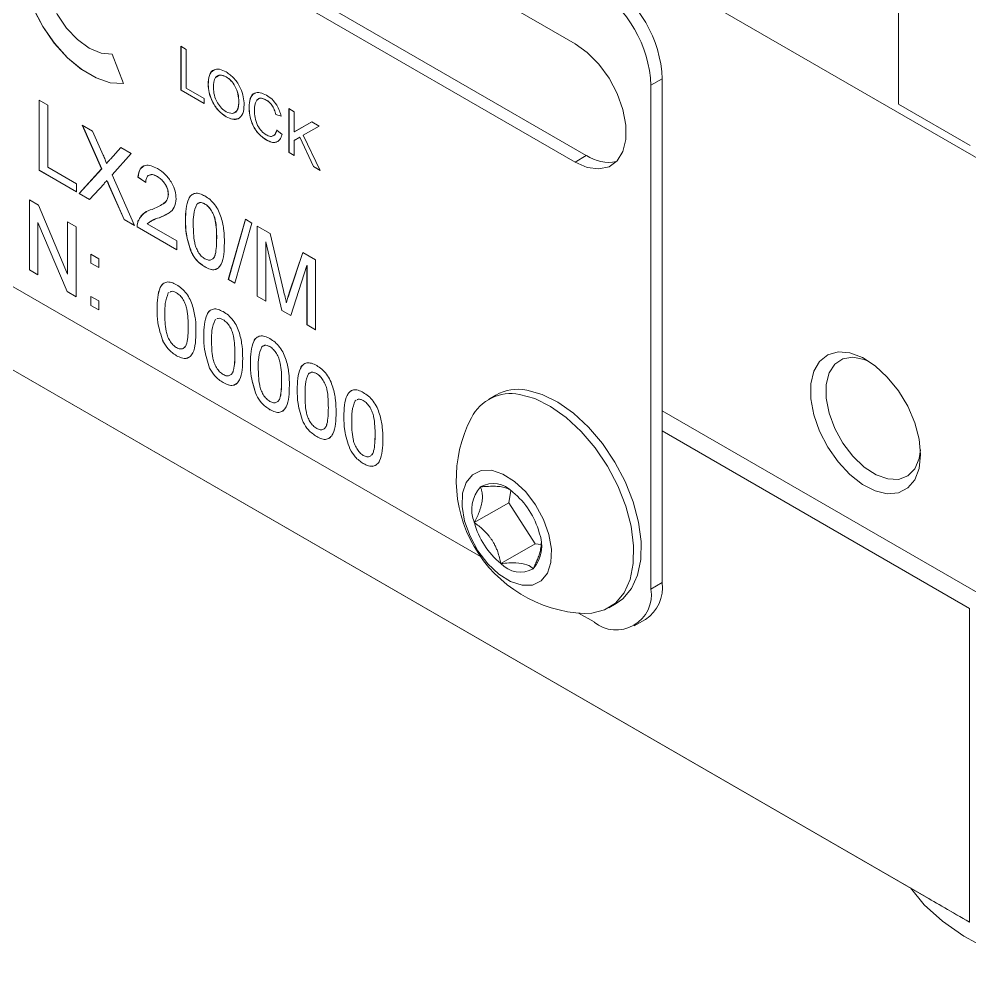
# Model space of a CAD drawing. Header units: millimetres. Extents: x 2 to 278, y 1 to 215.
# Drawn here: x 201.75 to 212.99, y 152.1 to 163.52 of the extents above; entities that cross this region are included whole.
import ezdxf

# ---------------------------------------------------------------- set-up
doc = ezdxf.new("R2010")
doc.units = ezdxf.units.MM

msp = doc.modelspace()

# ---------------------------------------------------------------- linework, layer by layer
at = {"color": 7, "linetype": 'Continuous', "lineweight": 18}
for p, q in [((208.323, 163.234), (204.401, 165.498)), ((212.15, 162.517), (212.15, 165.006)), ((204.506, 164.192), (208.456, 161.911)), ((204.424, 164.084), (208.323, 161.834)), ((209.866, 163.735), (213.117, 161.858)), ((194.492, 163.517), (212.991, 152.838)), ((203.66, 163.204), (203.723, 163.167)), ((203.66, 162.685), (203.66, 163.204)), ((203.661, 162.686), (203.661, 163.203)), ((203.723, 163.167), (203.723, 162.708)), ((212.453, 153.149), (195.211, 163.103)), ((202.979, 162.762), (202.845, 163.109)), ((204.197, 162.842), (204.196, 162.841)), ((209.354, 162.819), (209.221, 162.742)), ((209.354, 156.856), (209.354, 162.819)), ((203.723, 162.708), (203.936, 162.585)), ((203.983, 162.752), (203.982, 162.751)), ((209.221, 156.779), (209.221, 162.742)), ((203.661, 162.686), (203.66, 162.685)), ((203.936, 162.526), (203.66, 162.685)), ((203.936, 162.527), (203.661, 162.686)), ((201.982, 162.565), (202.084, 162.506)), ((201.982, 161.735), (201.982, 162.565)), ((201.983, 161.736), (201.983, 162.564)), ((202.084, 162.506), (202.084, 161.772)), ((203.936, 162.585), (203.936, 162.526)), ((204.346, 162.549), (204.345, 162.549)), ((204.467, 162.484), (204.466, 162.483)), ((204.67, 162.568), (204.669, 162.568)), ((212.996, 162.029), (212.15, 162.517)), ((204.196, 162.37), (204.195, 162.369)), ((204.846, 162.375), (204.782, 162.396)), ((204.783, 162.396), (204.782, 162.396)), ((204.847, 162.376), (204.783, 162.396)), ((204.938, 162.466), (205.001, 162.429)), ((204.938, 161.947), (204.938, 162.466)), ((204.939, 161.948), (204.939, 162.465)), ((205.001, 162.429), (205.001, 162.19)), ((202.493, 162.27), (202.615, 162.199)), ((202.722, 161.754), (202.493, 162.27)), ((202.723, 161.755), (202.495, 162.269)), ((205.001, 162.19), (205.208, 162.31)), ((205.002, 162.191), (205.208, 162.31)), ((205.295, 162.26), (205.107, 162.152)), ((205.208, 162.31), (205.295, 162.26)), ((202.615, 162.199), (202.741, 161.917)), ((204.794, 162.213), (204.857, 162.16)), ((205.002, 162.191), (205.001, 162.19)), ((205.107, 162.152), (205.306, 161.735)), ((204.675, 162.094), (204.674, 162.093)), ((205.067, 162.128), (205.001, 162.09)), ((205.002, 162.091), (205.001, 162.09)), ((205.001, 162.09), (205.001, 161.911)), ((205.068, 162.129), (205.002, 162.091)), ((205.068, 162.129), (205.067, 162.128)), ((205.228, 161.78), (205.067, 162.128)), ((205.229, 161.78), (205.068, 162.129)), ((202.825, 161.868), (202.95, 162.006)), ((202.826, 161.869), (202.95, 162.006)), ((203.073, 161.935), (202.845, 161.682)), ((202.95, 162.006), (203.073, 161.935)), ((204.939, 161.948), (204.938, 161.947)), ((205.001, 161.911), (204.938, 161.947)), ((205.001, 161.912), (204.939, 161.948)), ((208.456, 161.911), (208.323, 161.834)), ((202.779, 161.817), (202.778, 161.816)), ((202.826, 161.869), (202.825, 161.868)), ((199.384, 161.68), (207.204, 157.165)), ((201.983, 161.736), (201.982, 161.735)), ((202.424, 161.48), (201.982, 161.735)), ((202.424, 161.481), (201.983, 161.736)), ((202.084, 161.772), (202.424, 161.576)), ((202.456, 161.461), (202.722, 161.754)), ((202.457, 161.462), (202.723, 161.755)), ((202.723, 161.755), (202.722, 161.754)), ((202.845, 161.682), (203.11, 161.084)), ((205.306, 161.735), (205.228, 161.78)), ((205.229, 161.78), (205.228, 161.78)), ((205.305, 161.736), (205.229, 161.78)), ((202.424, 161.576), (202.424, 161.48)), ((202.75, 161.577), (202.58, 161.39)), ((202.785, 161.615), (202.784, 161.615)), ((203.153, 161.656), (203.152, 161.655)), ((203.244, 161.592), (203.152, 161.655)), ((203.245, 161.592), (203.153, 161.656)), ((203.381, 161.662), (203.38, 161.662)), ((202.457, 161.462), (202.456, 161.461)), ((202.58, 161.39), (202.456, 161.461)), ((202.581, 161.391), (202.457, 161.462)), ((202.988, 161.154), (202.813, 161.549)), ((202.814, 161.549), (202.813, 161.549)), ((202.989, 161.155), (202.814, 161.549)), ((203.512, 161.453), (203.511, 161.452)), ((201.867, 161.387), (201.974, 161.325)), ((201.867, 160.557), (201.867, 161.387)), ((201.867, 160.557), (201.867, 161.387)), ((203.944, 161.337), (203.943, 161.337)), ((201.974, 161.325), (202.318, 160.507)), ((203.514, 161.23), (203.405, 161.175)), ((202.313, 160.3), (201.968, 161.118)), ((201.968, 161.118), (201.968, 160.499)), ((201.969, 161.118), (201.968, 161.118)), ((202.313, 160.3), (201.969, 161.118)), ((202.318, 161.126), (202.42, 161.068)), ((202.318, 160.507), (202.318, 161.126)), ((202.319, 160.507), (202.319, 161.126)), ((202.989, 161.155), (202.988, 161.154)), ((203.11, 161.084), (202.988, 161.154)), ((203.11, 161.085), (202.989, 161.155)), ((203.153, 161.134), (203.152, 161.133)), ((203.405, 161.175), (203.404, 161.175)), ((203.715, 161.145), (203.714, 161.145)), ((204.22, 160.443), (204.423, 161.156)), ((204.221, 160.444), (204.424, 161.155)), ((204.499, 161.112), (204.297, 160.399)), ((204.423, 161.156), (204.499, 161.112)), ((202.42, 161.068), (202.42, 160.238)), ((203.144, 161.066), (203.143, 161.065)), ((203.613, 160.794), (203.143, 161.065)), ((203.613, 160.795), (203.144, 161.066)), ((203.261, 161.103), (203.613, 160.9)), ((204.561, 161.076), (204.714, 160.988)), ((204.561, 160.246), (204.561, 161.076)), ((204.562, 160.247), (204.562, 161.075)), ((203.613, 160.9), (203.613, 160.794)), ((204.083, 160.933), (204.082, 160.932)), ((204.853, 160.078), (204.663, 160.89)), ((204.663, 160.89), (204.663, 160.188)), ((204.854, 160.078), (204.663, 160.89)), ((204.663, 160.89), (204.663, 160.89)), ((204.714, 160.988), (204.874, 160.313)), ((203.785, 160.765), (203.784, 160.764)), ((204.942, 160.284), (205.101, 160.764)), ((204.943, 160.284), (205.102, 160.764)), ((205.101, 160.764), (205.252, 160.677)), ((202.595, 160.743), (202.687, 160.69)), ((202.595, 160.637), (202.595, 160.743)), ((202.595, 160.637), (202.595, 160.743)), ((202.687, 160.69), (202.687, 160.584)), ((205.252, 160.677), (205.252, 159.847)), ((201.968, 160.499), (201.867, 160.557)), ((201.968, 160.499), (201.867, 160.557)), ((201.867, 160.557), (201.867, 160.557)), ((202.687, 160.584), (202.595, 160.637)), ((202.687, 160.584), (202.595, 160.637)), ((202.595, 160.637), (202.595, 160.637)), ((203.945, 160.592), (203.944, 160.592)), ((205.151, 160.608), (204.959, 160.017)), ((205.151, 159.906), (205.151, 160.608)), ((205.152, 160.608), (205.151, 160.608)), ((205.152, 159.906), (205.152, 160.608)), ((202.319, 160.507), (202.318, 160.507)), ((204.221, 160.444), (204.22, 160.443)), ((204.297, 160.399), (204.22, 160.443)), ((204.297, 160.4), (204.221, 160.444)), ((202.42, 160.238), (202.313, 160.3)), ((202.42, 160.238), (202.313, 160.3)), ((202.313, 160.3), (202.313, 160.3)), ((202.595, 160.243), (202.687, 160.19)), ((202.595, 160.137), (202.595, 160.243)), ((202.595, 160.137), (202.595, 160.243)), ((203.521, 160.29), (203.511, 160.285)), ((203.607, 160.287), (203.607, 160.287)), ((204.562, 160.247), (204.561, 160.246)), ((204.663, 160.188), (204.561, 160.246)), ((204.663, 160.189), (204.562, 160.247)), ((204.943, 160.284), (204.942, 160.284)), ((202.687, 160.084), (202.595, 160.137)), ((202.687, 160.084), (202.595, 160.137)), ((202.595, 160.137), (202.595, 160.137)), ((202.687, 160.19), (202.687, 160.084)), ((203.378, 160.094), (203.378, 160.094)), ((204.959, 160.017), (204.853, 160.078)), ((204.854, 160.078), (204.853, 160.078)), ((204.959, 160.018), (204.854, 160.078)), ((204.908, 160.173), (204.907, 160.173)), ((204.074, 159.971), (204.064, 159.966)), ((204.16, 159.968), (204.16, 159.968)), ((203.746, 159.882), (203.746, 159.882)), ((205.252, 159.847), (205.151, 159.906)), ((205.152, 159.906), (205.151, 159.906)), ((205.252, 159.849), (205.152, 159.906)), ((203.93, 159.775), (203.93, 159.775)), ((203.448, 159.714), (203.447, 159.714)), ((204.712, 159.649), (204.712, 159.649)), ((203.608, 159.542), (203.608, 159.542)), ((204.299, 159.563), (204.299, 159.563)), ((204, 159.395), (204, 159.395)), ((204.483, 159.456), (204.483, 159.456)), ((205.265, 159.33), (205.265, 159.33)), ((204.161, 159.223), (204.161, 159.223)), ((204.851, 159.244), (204.851, 159.244)), ((204.553, 159.076), (204.553, 159.076)), ((205.036, 159.137), (205.036, 159.137)), ((207.386, 159.076), (207.298, 159.025)), ((205.732, 159.014), (205.722, 159.009)), ((205.818, 159.011), (205.817, 159.011)), ((204.713, 158.904), (204.713, 158.903)), ((205.404, 158.925), (205.404, 158.925)), ((209.354, 158.891), (213.117, 156.719)), ((205.105, 158.757), (205.105, 158.757)), ((205.588, 158.818), (205.588, 158.818)), ((205.957, 158.606), (205.957, 158.606)), ((212.991, 156.551), (209.354, 158.651)), ((205.266, 158.585), (205.266, 158.584)), ((205.658, 158.438), (205.658, 158.438)), ((205.819, 158.265), (205.818, 158.265)), ((207.563, 157.945), (207.539, 157.801)), ((207.539, 157.801), (207.131, 157.566)), ((207.539, 157.801), (207.852, 157.317)), ((207.852, 157.317), (207.443, 157.082)), ((207.852, 157.317), (207.922, 157.306)), ((209.354, 156.856), (209.221, 156.779)), ((208.723, 156.557), (208.811, 156.607)), ((212.991, 156.551), (212.991, 152.838)), ((208.364, 156.495), (208.547, 156.39)), ((209.023, 156.343), (209.157, 156.42))]:
    msp.add_line(p, q, dxfattribs=at)
at = {"color": 7, "linetype": 'Continuous', "lineweight": 18, "flags": 128}
for points in [[(202.622, 164.708), (202.525, 164.764), (202.356, 164.829), (202.198, 164.847), (202.056, 164.819), (201.937, 164.745), (201.847, 164.629), (201.79, 164.476), (201.767, 164.294), (201.781, 164.089), (201.83, 163.871), (201.913, 163.651), (202.025, 163.437), (202.162, 163.24), (202.318, 163.068), (202.485, 162.929), (202.656, 162.829), (202.823, 162.772), (202.979, 162.762), (202.979, 162.762)], [(202.005, 164.794), (201.938, 164.745), (201.848, 164.63), (201.79, 164.477), (201.768, 164.294), (201.782, 164.089), (201.831, 163.872), (201.914, 163.651), (202.026, 163.438), (202.163, 163.24), (202.319, 163.068), (202.486, 162.929), (202.657, 162.829), (202.824, 162.773), (202.98, 162.763)], [(202.845, 163.109), (202.715, 163.122), (202.575, 163.182), (202.436, 163.283), (202.306, 163.42), (202.194, 163.584), (202.109, 163.762), (202.055, 163.943), (202.036, 164.115), (202.055, 164.265), (202.109, 164.384), (202.194, 164.464), (202.306, 164.498), (202.436, 164.485), (202.575, 164.426), (202.715, 164.324), (202.845, 164.187), (202.956, 164.024)], [(208.323, 161.834), (208.468, 161.771), (208.604, 161.752), (208.725, 161.778), (208.821, 161.848), (208.889, 161.959), (208.924, 162.102), (208.924, 162.271), (208.889, 162.455), (208.821, 162.644), (208.725, 162.826), (208.604, 162.991), (208.468, 163.13), (208.323, 163.234)], [(212.411, 158.371), (212.393, 158.208), (212.341, 158.074), (212.258, 157.976), (212.148, 157.92), (212.017, 157.908), (211.873, 157.942), (211.722, 158.019), (211.573, 158.135), (211.434, 158.284), (211.313, 158.458), (211.216, 158.648), (211.148, 158.843), (211.113, 159.033), (211.113, 159.208), (211.148, 159.358), (211.216, 159.474), (211.313, 159.552), (211.434, 159.586), (211.573, 159.575), (211.722, 159.52), (211.873, 159.422), (212.017, 159.289), (212.148, 159.126), (212.258, 158.943), (212.341, 158.749), (212.393, 158.555), (212.411, 158.371)], [(211.806, 159.47), (211.744, 159.497), (211.61, 159.524), (211.492, 159.505), (211.395, 159.442), (211.328, 159.339), (211.293, 159.202), (211.293, 159.039), (211.328, 158.862), (211.395, 158.68), (211.492, 158.506), (211.61, 158.351), (211.744, 158.223), (211.885, 158.132), (212.023, 158.083), (212.15, 158.078), (212.259, 158.119), (212.341, 158.203), (212.393, 158.324), (212.409, 158.426)], [(208.433, 156.491), (208.522, 156.493), (208.673, 156.532), (208.801, 156.613), (208.903, 156.735), (208.974, 156.893), (209.012, 157.081), (209.016, 157.293), (208.985, 157.523), (208.922, 157.761), (208.828, 158), (208.705, 158.233), (208.559, 158.45), (208.395, 158.645), (208.217, 158.811), (208.032, 158.942), (207.847, 159.034), (207.667, 159.083)], [(208.811, 156.607), (208.889, 156.664), (208.99, 156.786), (209.061, 156.943), (209.099, 157.131), (209.103, 157.344), (209.073, 157.573), (209.01, 157.811), (208.915, 158.051), (208.793, 158.283), (208.647, 158.501), (208.482, 158.695), (208.305, 158.861), (208.12, 158.992), (207.934, 159.084), (207.754, 159.134)], [(207.334, 158.185), (207.211, 158.182), (207.109, 158.133), (207.034, 158.041), (206.993, 157.913), (206.986, 157.757), (207.016, 157.584), (207.08, 157.405), (207.173, 157.233), (207.29, 157.08), (207.422, 156.955), (207.56, 156.868), (207.696, 156.825), (207.818, 156.827), (207.921, 156.876), (207.995, 156.968), (208.037, 157.096), (208.043, 157.253), (208.013, 157.426), (207.949, 157.605), (207.856, 157.776), (207.739, 157.93), (207.607, 158.054), (207.469, 158.141), (207.334, 158.185)], [(212.291, 153.242), (212.454, 153.044), (212.668, 152.849), (212.922, 152.672), (213.213, 152.514), (213.535, 152.379), (213.885, 152.268), (214.255, 152.183), (214.642, 152.126), (215.037, 152.097), (215.436, 152.097), (215.831, 152.126), (216.218, 152.183), (216.588, 152.268), (216.938, 152.379), (217.26, 152.514), (217.551, 152.672), (217.805, 152.849), (218.019, 153.044), (218.189, 153.252), (218.312, 153.471), (218.386, 153.697), (218.411, 153.927)]]:
    msp.add_lwpolyline(points, dxfattribs=at)
at = {"color": 7, "linetype": 'Continuous', "lineweight": 18}
for centre, radius, start, end in [((207.892, 162.752), 1.464, 2.6055, 57.3945), ((207.758, 162.675), 1.464, 2.6055, 57.3945), ((208.721, 162.301), 0.471, 235.8871, 281.2835), ((207.562, 158.571), 0.522, 78.4347, 153.1848), ((207.649, 158.601), 0.543, 78.8638, 119.0379), ((208.503, 158.075), 1.586, 152.5193, 267.4753), ((207.355, 157.713), 0.315, 42.9248, 119.086), ((207.508, 157.72), 0.407, 138.6224, 202.2459), ((206.99, 157.2), 0.941, 15.042, 50.6755), ((208.04, 157.81), 0.941, 195.042, 230.6755), ((207.522, 157.29), 0.407, 318.6224, 22.2459), ((207.674, 157.296), 0.315, 222.9248, 299.086), ((208.81, 156.712), 0.416, 230.7967, 9.214), ((208.888, 156.804), 0.47, 305.0133, 6.2988)]:
    msp.add_arc(centre, radius, start, end, dxfattribs=at)
msp.add_ellipse((215.236, 151.541), major_axis=(3.175, -1.833), ratio=0.00007, start_param=2.356235, end_param=2.640029, dxfattribs=at)
for points, knots in [([(203.982, 162.751), (203.984, 162.789), (203.989, 162.864), (204.041, 162.928), (204.116, 162.939), (204.169, 162.914), (204.195, 162.901)], [0, 0, 0, 0, 0.28057, 0.559575, 0.779561, 1, 1, 1, 1]), ([(203.983, 162.752), (203.986, 162.789), (203.991, 162.861), (204.026, 162.921), (204.057, 162.924), (204.06, 162.924)], [0, 0, 0, 0, 0.47894, 0.955207, 1, 1, 1, 1]), ([(204.196, 162.841), (204.171, 162.852), (204.12, 162.873), (204.051, 162.835), (204.048, 162.76), (204.045, 162.714)], [0, 0, 0, 0, 0.280128, 0.559653, 1, 1, 1, 1]), ([(204.197, 162.842), (204.171, 162.853), (204.124, 162.874), (204.094, 162.85), (204.081, 162.84)], [0, 0, 0, 0, 0.555833, 1, 1, 1, 1]), ([(204.195, 162.901), (204.228, 162.878), (204.294, 162.83), (204.367, 162.715), (204.403, 162.604), (204.406, 162.542), (204.408, 162.512)], [0, 0, 0, 0, 0.279564, 0.558584, 0.779087, 1, 1, 1, 1]), ([(204.345, 162.549), (204.343, 162.578), (204.34, 162.636), (204.307, 162.727), (204.253, 162.801), (204.215, 162.828), (204.196, 162.841)], [0, 0, 0, 0, 0.280797, 0.560068, 0.779984, 1, 1, 1, 1]), ([(204.346, 162.549), (204.344, 162.578), (204.341, 162.637), (204.307, 162.727), (204.254, 162.801), (204.216, 162.828), (204.197, 162.842)], [0, 0, 0, 0, 0.280797, 0.560068, 0.779984, 1, 1, 1, 1]), ([(204.195, 162.369), (204.163, 162.392), (204.098, 162.438), (204.026, 162.551), (203.989, 162.66), (203.984, 162.721), (203.982, 162.751)], [0, 0, 0, 0, 0.2796, 0.558765, 0.77931, 1, 1, 1, 1]), ([(204.196, 162.37), (204.164, 162.393), (204.099, 162.439), (204.027, 162.551), (203.99, 162.66), (203.985, 162.721), (203.983, 162.752)], [0, 0, 0, 0, 0.2796, 0.558765, 0.77931, 1, 1, 1, 1]), ([(204.045, 162.714), (204.047, 162.685), (204.05, 162.628), (204.086, 162.54), (204.138, 162.468), (204.176, 162.442), (204.195, 162.429)], [0, 0, 0, 0, 0.280657, 0.559885, 0.779849, 1, 1, 1, 1]), ([(204.466, 162.483), (204.468, 162.519), (204.473, 162.591), (204.523, 162.654), (204.596, 162.661), (204.647, 162.638), (204.673, 162.626)], [0, 0, 0, 0, 0.2804925, 0.5595697, 0.7796153, 1, 1, 1, 1]), ([(204.467, 162.484), (204.469, 162.518), (204.475, 162.588), (204.508, 162.646), (204.539, 162.649), (204.542, 162.649)], [0, 0, 0, 0, 0.47739, 0.952372, 1, 1, 1, 1]), ([(204.669, 162.568), (204.654, 162.575), (204.622, 162.591), (204.58, 162.588), (204.536, 162.549), (204.532, 162.489), (204.529, 162.447)], [0, 0, 0, 0, 0.187223, 0.373906, 0.560736, 1, 1, 1, 1]), ([(204.67, 162.568), (204.655, 162.576), (204.623, 162.591), (204.585, 162.591), (204.571, 162.575), (204.565, 162.57)], [0, 0, 0, 0, 0.3875705, 0.7740209, 1, 1, 1, 1]), ([(204.673, 162.626), (204.695, 162.611), (204.739, 162.582), (204.792, 162.513), (204.828, 162.441), (204.84, 162.397), (204.846, 162.375)], [0, 0, 0, 0, 0.280081, 0.559449, 0.779549, 1, 1, 1, 1]), ([(204.195, 162.429), (204.219, 162.419), (204.269, 162.398), (204.32, 162.428), (204.342, 162.483), (204.344, 162.527), (204.345, 162.549)], [0, 0, 0, 0, 0.2791, 0.558192, 0.778806, 1, 1, 1, 1]), ([(204.408, 162.512), (204.405, 162.475), (204.4, 162.403), (204.347, 162.341), (204.272, 162.333), (204.221, 162.357), (204.195, 162.369)], [0, 0, 0, 0, 0.280353, 0.559502, 0.779635, 1, 1, 1, 1]), ([(204.283, 162.418), (204.296, 162.422), (204.325, 162.432), (204.343, 162.485), (204.345, 162.528), (204.346, 162.549)], [0, 0, 0, 0, 0.301592, 0.650338, 1, 1, 1, 1]), ([(204.674, 162.093), (204.64, 162.115), (204.573, 162.16), (204.502, 162.279), (204.471, 162.39), (204.468, 162.452), (204.466, 162.483)], [0, 0, 0, 0, 0.279955, 0.558088, 0.778912, 1, 1, 1, 1]), ([(204.675, 162.094), (204.641, 162.116), (204.574, 162.16), (204.503, 162.28), (204.472, 162.39), (204.468, 162.452), (204.467, 162.484)], [0, 0, 0, 0, 0.279955, 0.558088, 0.778912, 1, 1, 1, 1]), ([(204.782, 162.396), (204.777, 162.415), (204.767, 162.453), (204.74, 162.506), (204.704, 162.545), (204.681, 162.56), (204.669, 162.568)], [0, 0, 0, 0, 0.280553, 0.559739, 0.779654, 1, 1, 1, 1]), ([(204.783, 162.396), (204.778, 162.415), (204.768, 162.453), (204.741, 162.506), (204.705, 162.546), (204.682, 162.561), (204.67, 162.568)], [0, 0, 0, 0, 0.280553, 0.559739, 0.779654, 1, 1, 1, 1]), ([(204.332, 162.347), (204.313, 162.342), (204.272, 162.333), (204.222, 162.357), (204.196, 162.37)], [0, 0, 0, 0, 0.475603, 1, 1, 1, 1]), ([(204.529, 162.447), (204.53, 162.418), (204.533, 162.361), (204.559, 162.272), (204.611, 162.197), (204.649, 162.17), (204.668, 162.156)], [0, 0, 0, 0, 0.281245, 0.5607156, 0.780138, 1, 1, 1, 1]), ([(204.668, 162.156), (204.685, 162.148), (204.72, 162.132), (204.772, 162.146), (204.786, 162.188), (204.794, 162.213)], [0, 0, 0, 0, 0.280711, 0.560905, 1, 1, 1, 1]), ([(204.857, 162.16), (204.85, 162.138), (204.835, 162.093), (204.787, 162.063), (204.731, 162.065), (204.693, 162.084), (204.674, 162.093)], [0, 0, 0, 0, 0.280256, 0.559546, 0.779589, 1, 1, 1, 1]), ([(204.742, 162.144), (204.748, 162.145), (204.778, 162.15), (204.788, 162.186), (204.795, 162.214)], [0, 0, 0, 0, 0.229742, 1, 1, 1, 1]), ([(204.791, 162.074), (204.788, 162.071), (204.773, 162.06), (204.731, 162.067), (204.693, 162.085), (204.675, 162.094)], [0, 0, 0, 0, 0.110029, 0.5546434, 1, 1, 1, 1]), ([(202.741, 161.917), (202.749, 161.898), (202.76, 161.872), (202.774, 161.838), (202.776, 161.823), (202.778, 161.816)], [0, 0, 0, 0, 0.561277, 0.781763, 1, 1, 1, 1]), ([(202.778, 161.816), (202.787, 161.826), (202.802, 161.843), (202.818, 161.86), (202.825, 161.868)], [0, 0, 0, 0, 0.56, 1, 1, 1, 1]), ([(202.779, 161.817), (202.788, 161.826), (202.803, 161.844), (202.819, 161.861), (202.826, 161.869)], [0, 0, 0, 0, 0.56, 1, 1, 1, 1]), ([(203.152, 161.655), (203.157, 161.689), (203.168, 161.756), (203.23, 161.802), (203.307, 161.795), (203.357, 161.769), (203.382, 161.756)], [0, 0, 0, 0, 0.280235, 0.558893, 0.779132, 1, 1, 1, 1]), ([(203.153, 161.656), (203.158, 161.691), (203.166, 161.754), (203.209, 161.777), (203.228, 161.787)], [0, 0, 0, 0, 0.55124, 1, 1, 1, 1]), ([(203.38, 161.662), (203.36, 161.672), (203.321, 161.691), (203.273, 161.681), (203.248, 161.644), (203.245, 161.609), (203.244, 161.592)], [0, 0, 0, 0, 0.28041, 0.559489, 0.779375, 1, 1, 1, 1]), ([(203.381, 161.662), (203.361, 161.673), (203.328, 161.691), (203.304, 161.682), (203.294, 161.679)], [0, 0, 0, 0, 0.6316, 1, 1, 1, 1]), ([(203.382, 161.756), (203.414, 161.736), (203.476, 161.695), (203.551, 161.594), (203.597, 161.489), (203.601, 161.43), (203.603, 161.4)], [0, 0, 0, 0, 0.280482, 0.559644, 0.779749, 1, 1, 1, 1]), ([(202.784, 161.615), (202.777, 161.608), (202.766, 161.596), (202.755, 161.583), (202.75, 161.577)], [0, 0, 0, 0, 0.5600016, 1, 1, 1, 1]), ([(202.813, 161.549), (202.808, 161.561), (202.798, 161.583), (202.788, 161.605), (202.784, 161.615)], [0, 0, 0, 0, 0.56, 1, 1, 1, 1]), ([(202.814, 161.549), (202.809, 161.561), (202.799, 161.584), (202.789, 161.606), (202.785, 161.615)], [0, 0, 0, 0, 0.56, 1, 1, 1, 1]), ([(203.511, 161.452), (203.509, 161.475), (203.504, 161.52), (203.467, 161.586), (203.424, 161.634), (203.395, 161.653), (203.38, 161.662)], [0, 0, 0, 0, 0.27908, 0.558612, 0.779043, 1, 1, 1, 1]), ([(203.512, 161.453), (203.51, 161.475), (203.505, 161.52), (203.468, 161.586), (203.424, 161.634), (203.396, 161.653), (203.381, 161.662)], [0, 0, 0, 0, 0.27908, 0.558612, 0.779043, 1, 1, 1, 1]), ([(203.318, 161.274), (203.364, 161.293), (203.428, 161.319), (203.499, 161.377), (203.507, 161.427), (203.511, 161.452)], [0, 0, 0, 0, 0.561313, 0.781386, 1, 1, 1, 1]), ([(203.435, 161.333), (203.441, 161.335), (203.464, 161.346), (203.499, 161.378), (203.508, 161.428), (203.512, 161.453)], [0, 0, 0, 0, 0.140799, 0.571828, 1, 1, 1, 1]), ([(203.714, 161.145), (203.715, 161.191), (203.717, 161.283), (203.74, 161.386), (203.781, 161.445), (203.826, 161.468), (203.883, 161.463), (203.924, 161.442), (203.944, 161.432)], [0, 0, 0, 0, 0.250495, 0.500372, 0.625439, 0.750208, 0.87498, 1, 1, 1, 1]), ([(203.603, 161.4), (203.598, 161.363), (203.589, 161.289), (203.512, 161.219), (203.445, 161.191), (203.404, 161.175)], [0, 0, 0, 0, 0.278741, 0.558834, 1, 1, 1, 1]), ([(203.715, 161.145), (203.716, 161.192), (203.717, 161.285), (203.743, 161.383), (203.771, 161.435), (203.787, 161.443), (203.789, 161.444)], [0, 0, 0, 0, 0.39299, 0.785011, 0.981224, 1, 1, 1, 1]), ([(203.848, 161.335), (203.833, 161.296), (203.806, 161.224), (203.806, 161.132), (203.806, 161.092)], [0, 0, 0, 0, 0.558059, 1, 1, 1, 1]), ([(203.943, 161.337), (203.933, 161.342), (203.912, 161.353), (203.877, 161.356), (203.859, 161.343), (203.848, 161.335)], [0, 0, 0, 0, 0.280453, 0.560688, 1, 1, 1, 1]), ([(203.944, 161.337), (203.934, 161.343), (203.913, 161.353), (203.882, 161.356), (203.866, 161.346), (203.858, 161.341)], [0, 0, 0, 0, 0.318515, 0.636782, 1, 1, 1, 1]), ([(204.082, 160.932), (204.082, 161.001), (204.081, 161.086), (204.052, 161.2), (204.024, 161.256), (203.987, 161.307), (203.958, 161.327), (203.943, 161.337)], [0, 0, 0, 0, 0.500352, 0.625529, 0.750516, 0.875255, 1, 1, 1, 1]), ([(203.944, 161.432), (203.964, 161.419), (204.005, 161.392), (204.062, 161.331), (204.108, 161.257), (204.146, 161.151), (204.172, 161.021), (204.174, 160.926), (204.174, 160.879)], [0, 0, 0, 0, 0.125019, 0.249935, 0.374635, 0.499696, 0.749581, 1, 1, 1, 1]), ([(204.083, 160.933), (204.083, 161.001), (204.082, 161.087), (204.053, 161.2), (204.025, 161.256), (203.988, 161.307), (203.959, 161.327), (203.944, 161.337)], [0, 0, 0, 0, 0.500352, 0.625529, 0.750516, 0.875255, 1, 1, 1, 1]), ([(203.152, 161.133), (203.176, 161.172), (203.217, 161.24), (203.287, 161.264), (203.318, 161.274)], [0, 0, 0, 0, 0.558359, 1, 1, 1, 1]), ([(203.153, 161.134), (203.175, 161.174), (203.201, 161.224), (203.248, 161.242), (203.256, 161.246)], [0, 0, 0, 0, 0.818584, 1, 1, 1, 1]), ([(203.143, 161.065), (203.143, 161.079), (203.144, 161.104), (203.15, 161.124), (203.152, 161.133)], [0, 0, 0, 0, 0.559956, 1, 1, 1, 1]), ([(203.144, 161.066), (203.144, 161.08), (203.144, 161.104), (203.151, 161.125), (203.153, 161.134)], [0, 0, 0, 0, 0.559956, 1, 1, 1, 1]), ([(203.404, 161.175), (203.375, 161.165), (203.323, 161.149), (203.28, 161.117), (203.261, 161.103)], [0, 0, 0, 0, 0.560619, 1, 1, 1, 1]), ([(203.405, 161.175), (203.376, 161.166), (203.333, 161.153), (203.296, 161.127), (203.284, 161.119)], [0, 0, 0, 0, 0.673891, 1, 1, 1, 1]), ([(203.784, 160.764), (203.759, 160.839), (203.715, 160.972), (203.714, 161.092), (203.714, 161.145)], [0, 0, 0, 0, 0.557973, 1, 1, 1, 1]), ([(203.785, 160.765), (203.76, 160.839), (203.716, 160.973), (203.715, 161.092), (203.715, 161.145)], [0, 0, 0, 0, 0.557973, 1, 1, 1, 1]), ([(203.806, 161.092), (203.807, 161.024), (203.808, 160.938), (203.836, 160.825), (203.864, 160.77), (203.9, 160.718), (203.929, 160.698), (203.944, 160.688)], [0, 0, 0, 0, 0.500363, 0.625568, 0.750538, 0.875304, 1, 1, 1, 1]), ([(203.944, 160.688), (203.959, 160.681), (203.988, 160.668), (204.025, 160.676), (204.053, 160.7), (204.081, 160.781), (204.082, 160.865), (204.082, 160.932)], [0, 0, 0, 0, 0.124656, 0.24942, 0.374387, 0.49959, 1, 1, 1, 1]), ([(204.174, 160.879), (204.173, 160.832), (204.171, 160.74), (204.148, 160.638), (204.107, 160.579), (204.062, 160.556), (204.005, 160.561), (203.964, 160.581), (203.944, 160.592)], [0, 0, 0, 0, 0.250479, 0.500353, 0.625387, 0.750173, 0.874968, 1, 1, 1, 1]), ([(204.038, 160.692), (204.043, 160.695), (204.057, 160.706), (204.08, 160.783), (204.082, 160.866), (204.083, 160.933)], [0, 0, 0, 0, 0.090009, 0.272125, 1, 1, 1, 1]), ([(203.944, 160.592), (203.91, 160.615), (203.848, 160.657), (203.803, 160.732), (203.784, 160.764)], [0, 0, 0, 0, 0.5597157, 1, 1, 1, 1]), ([(203.945, 160.592), (203.91, 160.616), (203.849, 160.658), (203.804, 160.732), (203.785, 160.765)], [0, 0, 0, 0, 0.5597157, 1, 1, 1, 1]), ([(204.076, 160.568), (204.071, 160.566), (204.052, 160.555), (204.005, 160.562), (203.965, 160.582), (203.945, 160.592)], [0, 0, 0, 0, 0.142153, 0.57067, 1, 1, 1, 1]), ([(203.378, 160.094), (203.379, 160.141), (203.381, 160.233), (203.404, 160.336), (203.445, 160.394), (203.49, 160.417), (203.547, 160.413), (203.588, 160.392), (203.608, 160.382)], [0, 0, 0, 0, 0.250495, 0.500372, 0.625439, 0.750208, 0.87498, 1, 1, 1, 1]), ([(203.378, 160.094), (203.379, 160.141), (203.381, 160.234), (203.406, 160.333), (203.434, 160.385), (203.45, 160.392), (203.452, 160.393)], [0, 0, 0, 0, 0.39299, 0.785011, 0.981224, 1, 1, 1, 1]), ([(203.607, 160.287), (203.597, 160.292), (203.576, 160.302), (203.549, 160.306), (203.538, 160.299), (203.533, 160.296)], [0, 0, 0, 0, 0.3819466, 0.7635962, 1, 1, 1, 1]), ([(203.607, 160.287), (203.597, 160.292), (203.576, 160.302), (203.549, 160.306), (203.538, 160.298), (203.533, 160.296)], [0, 0, 0, 0, 0.3819466, 0.7635962, 1, 1, 1, 1]), ([(203.608, 160.382), (203.628, 160.369), (203.669, 160.342), (203.726, 160.281), (203.772, 160.206), (203.809, 160.1), (203.836, 159.971), (203.838, 159.876), (203.838, 159.828)], [0, 0, 0, 0, 0.125019, 0.249935, 0.374635, 0.499696, 0.749581, 1, 1, 1, 1]), ([(204.874, 160.313), (204.88, 160.287), (204.891, 160.24), (204.902, 160.193), (204.907, 160.173)], [0, 0, 0, 0, 0.560002, 1, 1, 1, 1]), ([(203.511, 160.285), (203.496, 160.245), (203.47, 160.174), (203.47, 160.082), (203.47, 160.041)], [0, 0, 0, 0, 0.5580588, 1, 1, 1, 1]), ([(203.746, 159.882), (203.746, 159.95), (203.745, 160.036), (203.716, 160.149), (203.688, 160.205), (203.651, 160.256), (203.622, 160.277), (203.607, 160.287)], [0, 0, 0, 0, 0.500352, 0.625529, 0.750516, 0.875255, 1, 1, 1, 1]), ([(203.746, 159.882), (203.745, 159.95), (203.745, 160.036), (203.716, 160.149), (203.688, 160.205), (203.651, 160.256), (203.622, 160.277), (203.607, 160.287)], [0, 0, 0, 0, 0.500352, 0.625529, 0.750516, 0.875255, 1, 1, 1, 1]), ([(204.907, 160.173), (204.913, 160.193), (204.925, 160.231), (204.937, 160.268), (204.942, 160.284)], [0, 0, 0, 0, 0.559997, 1, 1, 1, 1]), ([(204.908, 160.173), (204.914, 160.194), (204.926, 160.231), (204.938, 160.268), (204.943, 160.284)], [0, 0, 0, 0, 0.559997, 1, 1, 1, 1]), ([(203.447, 159.714), (203.423, 159.789), (203.379, 159.922), (203.378, 160.041), (203.378, 160.094)], [0, 0, 0, 0, 0.557973, 1, 1, 1, 1]), ([(203.448, 159.714), (203.423, 159.789), (203.379, 159.922), (203.378, 160.041), (203.378, 160.094)], [0, 0, 0, 0, 0.557973, 1, 1, 1, 1]), ([(203.93, 159.775), (203.931, 159.822), (203.934, 159.914), (203.957, 160.017), (203.997, 160.075), (204.042, 160.098), (204.1, 160.094), (204.14, 160.073), (204.161, 160.063)], [0, 0, 0, 0, 0.250495, 0.500372, 0.625439, 0.750208, 0.87498, 1, 1, 1, 1]), ([(203.47, 160.041), (203.471, 159.973), (203.471, 159.888), (203.499, 159.775), (203.527, 159.719), (203.564, 159.668), (203.593, 159.647), (203.608, 159.637)], [0, 0, 0, 0, 0.500363, 0.625568, 0.750538, 0.875304, 1, 1, 1, 1]), ([(203.93, 159.775), (203.931, 159.822), (203.933, 159.915), (203.959, 160.014), (203.986, 160.066), (204.003, 160.073), (204.004, 160.074)], [0, 0, 0, 0, 0.39299, 0.785011, 0.981224, 1, 1, 1, 1]), ([(204.064, 159.966), (204.049, 159.926), (204.022, 159.855), (204.022, 159.763), (204.022, 159.722)], [0, 0, 0, 0, 0.558059, 1, 1, 1, 1]), ([(204.16, 159.968), (204.149, 159.973), (204.129, 159.983), (204.102, 159.987), (204.09, 159.979), (204.086, 159.977)], [0, 0, 0, 0, 0.381947, 0.763596, 1, 1, 1, 1]), ([(204.16, 159.968), (204.149, 159.973), (204.128, 159.983), (204.102, 159.987), (204.09, 159.979), (204.086, 159.977)], [0, 0, 0, 0, 0.381947, 0.763596, 1, 1, 1, 1]), ([(204.299, 159.563), (204.298, 159.631), (204.297, 159.717), (204.268, 159.83), (204.241, 159.886), (204.204, 159.937), (204.174, 159.958), (204.16, 159.968)], [0, 0, 0, 0, 0.500352, 0.625529, 0.750516, 0.875255, 1, 1, 1, 1]), ([(204.299, 159.563), (204.298, 159.631), (204.297, 159.717), (204.268, 159.83), (204.241, 159.886), (204.204, 159.937), (204.174, 159.958), (204.16, 159.968)], [0, 0, 0, 0, 0.500352, 0.625529, 0.750516, 0.875255, 1, 1, 1, 1]), ([(204.161, 160.063), (204.181, 160.05), (204.222, 160.023), (204.279, 159.962), (204.325, 159.887), (204.362, 159.781), (204.389, 159.651), (204.39, 159.557), (204.391, 159.509)], [0, 0, 0, 0, 0.125019, 0.249935, 0.374635, 0.499696, 0.749581, 1, 1, 1, 1]), ([(203.608, 159.637), (203.623, 159.631), (203.652, 159.617), (203.689, 159.626), (203.716, 159.65), (203.745, 159.73), (203.745, 159.815), (203.746, 159.882)], [0, 0, 0, 0, 0.124656, 0.24942, 0.374387, 0.49959, 1, 1, 1, 1]), ([(203.701, 159.641), (203.706, 159.644), (203.72, 159.655), (203.743, 159.733), (203.745, 159.816), (203.746, 159.882)], [0, 0, 0, 0, 0.090009, 0.272125, 1, 1, 1, 1]), ([(203.838, 159.828), (203.837, 159.782), (203.835, 159.69), (203.812, 159.587), (203.771, 159.529), (203.726, 159.506), (203.669, 159.51), (203.628, 159.531), (203.608, 159.542)], [0, 0, 0, 0, 0.250479, 0.500353, 0.625387, 0.750173, 0.874968, 1, 1, 1, 1]), ([(204, 159.395), (203.976, 159.47), (203.932, 159.603), (203.931, 159.722), (203.93, 159.775)], [0, 0, 0, 0, 0.557973, 1, 1, 1, 1]), ([(204, 159.395), (203.976, 159.47), (203.932, 159.603), (203.931, 159.722), (203.93, 159.775)], [0, 0, 0, 0, 0.557973, 1, 1, 1, 1]), ([(204.483, 159.456), (204.484, 159.502), (204.486, 159.595), (204.509, 159.698), (204.55, 159.756), (204.595, 159.779), (204.652, 159.775), (204.693, 159.754), (204.713, 159.744)], [0, 0, 0, 0, 0.250495, 0.500372, 0.625439, 0.750208, 0.87498, 1, 1, 1, 1]), ([(204.483, 159.456), (204.484, 159.503), (204.486, 159.596), (204.511, 159.695), (204.539, 159.747), (204.555, 159.754), (204.557, 159.755)], [0, 0, 0, 0, 0.39299, 0.785011, 0.981224, 1, 1, 1, 1]), ([(204.713, 159.744), (204.734, 159.73), (204.774, 159.704), (204.831, 159.643), (204.877, 159.568), (204.915, 159.462), (204.942, 159.332), (204.943, 159.238), (204.943, 159.19)], [0, 0, 0, 0, 0.125019, 0.249935, 0.374635, 0.499696, 0.749581, 1, 1, 1, 1]), ([(203.608, 159.542), (203.573, 159.565), (203.512, 159.607), (203.467, 159.681), (203.447, 159.714)], [0, 0, 0, 0, 0.559716, 1, 1, 1, 1]), ([(203.608, 159.542), (203.573, 159.565), (203.512, 159.607), (203.467, 159.681), (203.448, 159.714)], [0, 0, 0, 0, 0.559716, 1, 1, 1, 1]), ([(204.022, 159.722), (204.023, 159.654), (204.024, 159.569), (204.052, 159.456), (204.08, 159.4), (204.117, 159.349), (204.146, 159.328), (204.161, 159.318)], [0, 0, 0, 0, 0.500363, 0.625568, 0.750538, 0.875304, 1, 1, 1, 1]), ([(204.617, 159.647), (204.602, 159.607), (204.575, 159.536), (204.575, 159.444), (204.575, 159.403)], [0, 0, 0, 0, 0.558059, 1, 1, 1, 1]), ([(204.712, 159.649), (204.702, 159.654), (204.681, 159.664), (204.646, 159.667), (204.628, 159.655), (204.617, 159.647)], [0, 0, 0, 0, 0.280453, 0.560688, 1, 1, 1, 1]), ([(204.712, 159.649), (204.702, 159.654), (204.681, 159.664), (204.65, 159.668), (204.635, 159.657), (204.626, 159.652)], [0, 0, 0, 0, 0.318515, 0.636782, 1, 1, 1, 1]), ([(204.851, 159.244), (204.851, 159.312), (204.85, 159.398), (204.821, 159.511), (204.794, 159.567), (204.756, 159.618), (204.727, 159.639), (204.712, 159.649)], [0, 0, 0, 0, 0.500352, 0.625529, 0.750516, 0.875255, 1, 1, 1, 1]), ([(204.851, 159.244), (204.851, 159.312), (204.85, 159.398), (204.821, 159.511), (204.794, 159.567), (204.756, 159.618), (204.727, 159.639), (204.712, 159.649)], [0, 0, 0, 0, 0.500352, 0.625529, 0.750516, 0.875255, 1, 1, 1, 1]), ([(203.764, 159.53), (203.752, 159.522), (203.725, 159.505), (203.669, 159.511), (203.628, 159.531), (203.608, 159.542)], [0, 0, 0, 0, 0.308707, 0.654026, 1, 1, 1, 1]), ([(204.161, 159.318), (204.175, 159.312), (204.204, 159.298), (204.241, 159.307), (204.269, 159.331), (204.297, 159.411), (204.298, 159.496), (204.299, 159.563)], [0, 0, 0, 0, 0.124656, 0.24942, 0.374387, 0.49959, 1, 1, 1, 1]), ([(204.391, 159.509), (204.39, 159.463), (204.388, 159.371), (204.364, 159.268), (204.324, 159.21), (204.279, 159.187), (204.222, 159.191), (204.181, 159.212), (204.161, 159.223)], [0, 0, 0, 0, 0.250479, 0.500353, 0.625387, 0.750173, 0.874968, 1, 1, 1, 1]), ([(204.253, 159.322), (204.258, 159.325), (204.273, 159.336), (204.296, 159.414), (204.297, 159.497), (204.299, 159.563)], [0, 0, 0, 0, 0.090009, 0.272125, 1, 1, 1, 1]), ([(204.161, 159.223), (204.126, 159.246), (204.064, 159.288), (204.02, 159.362), (204, 159.395)], [0, 0, 0, 0, 0.559716, 1, 1, 1, 1]), ([(204.161, 159.223), (204.126, 159.246), (204.064, 159.288), (204.02, 159.362), (204, 159.395)], [0, 0, 0, 0, 0.559716, 1, 1, 1, 1]), ([(204.553, 159.076), (204.528, 159.15), (204.484, 159.284), (204.483, 159.403), (204.483, 159.456)], [0, 0, 0, 0, 0.557973, 1, 1, 1, 1]), ([(204.553, 159.076), (204.528, 159.151), (204.484, 159.284), (204.483, 159.403), (204.483, 159.456)], [0, 0, 0, 0, 0.557973, 1, 1, 1, 1]), ([(204.575, 159.403), (204.576, 159.335), (204.577, 159.25), (204.605, 159.137), (204.633, 159.081), (204.669, 159.03), (204.699, 159.009), (204.713, 158.999)], [0, 0, 0, 0, 0.500363, 0.625568, 0.750538, 0.875304, 1, 1, 1, 1]), ([(205.036, 159.137), (205.037, 159.183), (205.039, 159.276), (205.062, 159.379), (205.103, 159.437), (205.148, 159.46), (205.205, 159.456), (205.245, 159.435), (205.266, 159.425)], [0, 0, 0, 0, 0.250495, 0.500372, 0.625439, 0.750208, 0.87498, 1, 1, 1, 1]), ([(205.036, 159.137), (205.037, 159.184), (205.038, 159.277), (205.064, 159.376), (205.092, 159.428), (205.108, 159.435), (205.11, 159.436)], [0, 0, 0, 0, 0.39299, 0.785011, 0.981224, 1, 1, 1, 1]), ([(205.266, 159.425), (205.286, 159.411), (205.327, 159.385), (205.384, 159.324), (205.43, 159.249), (205.467, 159.143), (205.494, 159.013), (205.495, 158.919), (205.496, 158.871)], [0, 0, 0, 0, 0.125019, 0.249935, 0.374635, 0.499696, 0.749581, 1, 1, 1, 1]), ([(205.169, 159.328), (205.154, 159.288), (205.127, 159.217), (205.128, 159.125), (205.128, 159.084)], [0, 0, 0, 0, 0.558059, 1, 1, 1, 1]), ([(205.265, 159.33), (205.254, 159.335), (205.234, 159.345), (205.198, 159.348), (205.18, 159.336), (205.169, 159.328)], [0, 0, 0, 0, 0.280453, 0.560688, 1, 1, 1, 1]), ([(205.265, 159.33), (205.255, 159.335), (205.234, 159.345), (205.203, 159.349), (205.187, 159.338), (205.179, 159.333)], [0, 0, 0, 0, 0.318515, 0.636782, 1, 1, 1, 1]), ([(205.404, 158.925), (205.403, 158.993), (205.403, 159.079), (205.374, 159.192), (205.346, 159.248), (205.309, 159.299), (205.28, 159.32), (205.265, 159.33)], [0, 0, 0, 0, 0.500352, 0.625529, 0.750516, 0.875255, 1, 1, 1, 1]), ([(205.404, 158.925), (205.403, 158.993), (205.403, 159.079), (205.374, 159.192), (205.346, 159.248), (205.309, 159.299), (205.28, 159.319), (205.265, 159.33)], [0, 0, 0, 0, 0.500352, 0.625529, 0.750516, 0.875255, 1, 1, 1, 1]), ([(204.317, 159.211), (204.304, 159.203), (204.278, 159.186), (204.221, 159.192), (204.181, 159.212), (204.161, 159.223)], [0, 0, 0, 0, 0.308707, 0.654026, 1, 1, 1, 1]), ([(204.713, 158.999), (204.728, 158.993), (204.757, 158.979), (204.794, 158.988), (204.822, 159.012), (204.85, 159.092), (204.851, 159.177), (204.851, 159.244)], [0, 0, 0, 0, 0.124656, 0.24942, 0.374387, 0.49959, 1, 1, 1, 1]), ([(204.943, 159.19), (204.942, 159.144), (204.94, 159.052), (204.917, 158.949), (204.876, 158.891), (204.831, 158.868), (204.774, 158.872), (204.734, 158.893), (204.713, 158.903)], [0, 0, 0, 0, 0.250479, 0.500353, 0.625387, 0.750173, 0.874968, 1, 1, 1, 1]), ([(204.806, 159.003), (204.811, 159.006), (204.825, 159.017), (204.848, 159.095), (204.85, 159.178), (204.851, 159.244)], [0, 0, 0, 0, 0.090009, 0.272125, 1, 1, 1, 1]), ([(204.713, 158.903), (204.679, 158.927), (204.617, 158.969), (204.572, 159.043), (204.553, 159.076)], [0, 0, 0, 0, 0.559716, 1, 1, 1, 1]), ([(204.713, 158.904), (204.679, 158.927), (204.617, 158.969), (204.572, 159.043), (204.553, 159.076)], [0, 0, 0, 0, 0.559716, 1, 1, 1, 1]), ([(205.105, 158.757), (205.081, 158.831), (205.037, 158.965), (205.036, 159.084), (205.036, 159.137)], [0, 0, 0, 0, 0.557973, 1, 1, 1, 1]), ([(205.105, 158.757), (205.081, 158.832), (205.037, 158.965), (205.036, 159.084), (205.036, 159.137)], [0, 0, 0, 0, 0.557973, 1, 1, 1, 1]), ([(205.128, 159.084), (205.128, 159.016), (205.129, 158.931), (205.157, 158.818), (205.185, 158.762), (205.222, 158.711), (205.251, 158.69), (205.266, 158.68)], [0, 0, 0, 0, 0.500363, 0.625568, 0.750538, 0.875304, 1, 1, 1, 1]), ([(205.588, 158.818), (205.589, 158.864), (205.592, 158.957), (205.615, 159.06), (205.655, 159.118), (205.7, 159.141), (205.757, 159.137), (205.798, 159.116), (205.818, 159.106)], [0, 0, 0, 0, 0.250495, 0.500372, 0.625439, 0.750208, 0.87498, 1, 1, 1, 1]), ([(205.588, 158.818), (205.589, 158.865), (205.591, 158.957), (205.615, 159.058), (205.651, 159.115), (205.677, 159.125), (205.687, 159.129)], [0, 0, 0, 0, 0.354048, 0.707222, 0.883992, 1, 1, 1, 1]), ([(205.818, 159.106), (205.839, 159.092), (205.88, 159.066), (205.937, 159.005), (205.983, 158.93), (206.02, 158.824), (206.047, 158.694), (206.048, 158.6), (206.049, 158.552)], [0, 0, 0, 0, 0.125019, 0.249935, 0.374635, 0.499696, 0.749581, 1, 1, 1, 1]), ([(205.722, 159.009), (205.707, 158.969), (205.68, 158.898), (205.68, 158.806), (205.68, 158.765)], [0, 0, 0, 0, 0.558059, 1, 1, 1, 1]), ([(205.818, 159.011), (205.807, 159.016), (205.786, 159.026), (205.76, 159.03), (205.748, 159.022), (205.744, 159.02)], [0, 0, 0, 0, 0.381947, 0.763596, 1, 1, 1, 1]), ([(205.817, 159.011), (205.807, 159.016), (205.786, 159.026), (205.76, 159.03), (205.748, 159.022), (205.744, 159.02)], [0, 0, 0, 0, 0.381947, 0.763596, 1, 1, 1, 1]), ([(205.957, 158.606), (205.956, 158.674), (205.955, 158.76), (205.926, 158.873), (205.899, 158.929), (205.862, 158.98), (205.832, 159), (205.817, 159.011)], [0, 0, 0, 0, 0.500352, 0.625529, 0.750516, 0.875255, 1, 1, 1, 1]), ([(205.957, 158.606), (205.956, 158.674), (205.955, 158.76), (205.926, 158.873), (205.899, 158.929), (205.862, 158.98), (205.832, 159.001), (205.818, 159.011)], [0, 0, 0, 0, 0.500352, 0.625529, 0.750516, 0.875255, 1, 1, 1, 1]), ([(204.869, 158.892), (204.857, 158.884), (204.83, 158.867), (204.774, 158.873), (204.734, 158.893), (204.713, 158.904)], [0, 0, 0, 0, 0.308707, 0.654026, 1, 1, 1, 1]), ([(205.266, 158.68), (205.28, 158.674), (205.31, 158.66), (205.347, 158.669), (205.374, 158.693), (205.402, 158.773), (205.403, 158.857), (205.404, 158.925)], [0, 0, 0, 0, 0.124656, 0.24942, 0.374387, 0.49959, 1, 1, 1, 1]), ([(205.496, 158.871), (205.495, 158.825), (205.493, 158.733), (205.469, 158.63), (205.429, 158.572), (205.384, 158.548), (205.327, 158.553), (205.286, 158.574), (205.266, 158.584)], [0, 0, 0, 0, 0.250479, 0.500353, 0.625387, 0.750173, 0.874968, 1, 1, 1, 1]), ([(205.359, 158.684), (205.363, 158.687), (205.378, 158.698), (205.401, 158.776), (205.403, 158.859), (205.404, 158.925)], [0, 0, 0, 0, 0.090009, 0.272125, 1, 1, 1, 1]), ([(205.266, 158.584), (205.231, 158.608), (205.17, 158.65), (205.125, 158.724), (205.105, 158.757)], [0, 0, 0, 0, 0.559716, 1, 1, 1, 1]), ([(205.266, 158.585), (205.231, 158.608), (205.17, 158.65), (205.125, 158.724), (205.105, 158.757)], [0, 0, 0, 0, 0.559716, 1, 1, 1, 1]), ([(205.658, 158.438), (205.634, 158.512), (205.59, 158.646), (205.589, 158.765), (205.588, 158.818)], [0, 0, 0, 0, 0.557973, 1, 1, 1, 1]), ([(205.658, 158.438), (205.634, 158.512), (205.59, 158.646), (205.589, 158.765), (205.588, 158.818)], [0, 0, 0, 0, 0.557973, 1, 1, 1, 1]), ([(205.68, 158.765), (205.681, 158.697), (205.682, 158.612), (205.71, 158.499), (205.738, 158.443), (205.774, 158.392), (205.804, 158.371), (205.818, 158.361)], [0, 0, 0, 0, 0.500363, 0.625568, 0.750538, 0.875304, 1, 1, 1, 1]), ([(205.818, 158.361), (205.833, 158.355), (205.862, 158.341), (205.899, 158.35), (205.927, 158.374), (205.955, 158.454), (205.956, 158.538), (205.957, 158.606)], [0, 0, 0, 0, 0.124656, 0.24942, 0.374387, 0.49959, 1, 1, 1, 1]), ([(205.911, 158.365), (205.916, 158.368), (205.93, 158.379), (205.954, 158.457), (205.955, 158.539), (205.957, 158.606)], [0, 0, 0, 0, 0.090009, 0.272125, 1, 1, 1, 1]), ([(205.422, 158.573), (205.409, 158.565), (205.383, 158.547), (205.327, 158.554), (205.286, 158.574), (205.266, 158.585)], [0, 0, 0, 0, 0.308707, 0.654026, 1, 1, 1, 1]), ([(206.049, 158.552), (206.048, 158.506), (206.046, 158.414), (206.022, 158.311), (205.982, 158.253), (205.937, 158.229), (205.879, 158.234), (205.839, 158.255), (205.818, 158.265)], [0, 0, 0, 0, 0.250479, 0.500353, 0.625387, 0.750173, 0.874968, 1, 1, 1, 1]), ([(205.818, 158.265), (205.784, 158.289), (205.722, 158.331), (205.678, 158.405), (205.658, 158.438)], [0, 0, 0, 0, 0.559716, 1, 1, 1, 1]), ([(205.819, 158.265), (205.784, 158.289), (205.722, 158.331), (205.678, 158.405), (205.658, 158.438)], [0, 0, 0, 0, 0.559716, 1, 1, 1, 1]), ([(205.975, 158.254), (205.962, 158.246), (205.936, 158.228), (205.879, 158.235), (205.839, 158.255), (205.819, 158.265)], [0, 0, 0, 0, 0.308707, 0.654026, 1, 1, 1, 1]), ([(207.202, 157.989), (207.206, 157.978), (207.215, 157.957), (207.223, 157.921), (207.228, 157.881), (207.226, 157.84), (207.22, 157.802), (207.213, 157.766), (207.201, 157.729), (207.189, 157.693), (207.171, 157.649), (207.152, 157.607), (207.136, 157.576), (207.131, 157.566)], [0, 0, 0, 0, 0.107745, 0.216086, 0.327188, 0.439788, 0.516283, 0.593432, 0.672515, 0.752184, 0.81378, 0.937706, 1, 1, 1, 1]), ([(207.547, 157.957), (207.543, 157.96), (207.533, 157.966), (207.512, 157.974), (207.484, 157.983), (207.453, 157.99), (207.418, 157.994), (207.382, 157.996), (207.342, 157.997), (207.306, 157.996), (207.268, 157.994), (207.235, 157.992), (207.21, 157.989), (207.202, 157.989)], [0, 0, 0, 0, 0.056691, 0.160186, 0.26598, 0.372799, 0.47164, 0.571371, 0.673573, 0.776461, 0.832203, 0.943976, 1, 1, 1, 1]), ([(207.131, 157.566), (207.14, 157.559), (207.166, 157.541), (207.208, 157.507), (207.256, 157.462), (207.294, 157.421), (207.329, 157.376), (207.356, 157.334), (207.381, 157.286), (207.397, 157.25), (207.413, 157.205), (207.43, 157.151), (207.439, 157.105), (207.443, 157.082)], [0, 0, 0, 0, 0.053852, 0.161882, 0.271577, 0.383399, 0.439843, 0.554825, 0.632946, 0.712331, 0.752208, 0.875679, 1, 1, 1, 1]), ([(207.827, 157.021), (207.836, 157.039), (207.854, 157.076), (207.878, 157.13), (207.898, 157.184), (207.912, 157.232), (207.919, 157.272), (207.923, 157.301), (207.923, 157.319), (207.923, 157.326)], [0, 0, 0, 0, 0.1663142, 0.3335484, 0.5050431, 0.6788519, 0.7969291, 0.9160149, 1, 1, 1, 1]), ([(207.443, 157.082), (207.476, 157.085), (207.567, 157.092), (207.704, 157.088), (207.788, 157.056), (207.818, 157.029), (207.827, 157.021)], [0, 0, 0, 0, 0.1809422, 0.5062926, 0.8439745, 1, 1, 1, 1])]:
    msp.add_open_spline(points, degree=3, knots=knots, dxfattribs=at)

doc.saveas('drawing.dxf')
